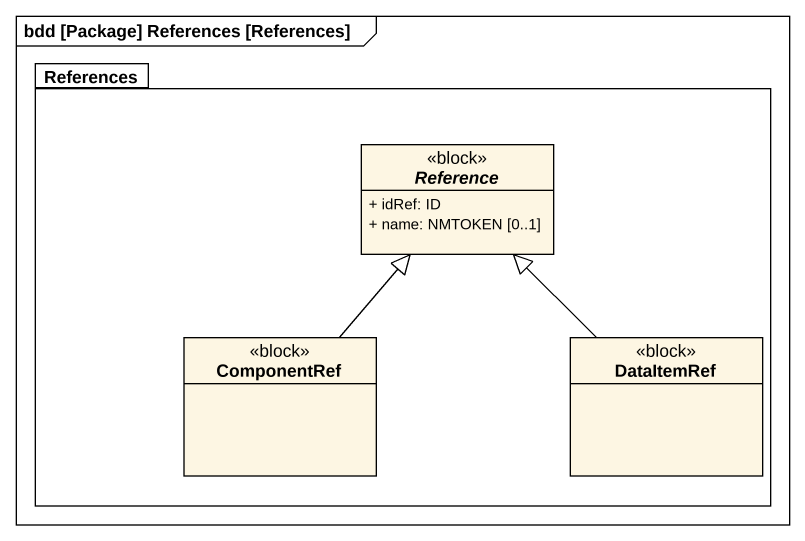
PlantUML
@startuml
mainframe bdd [Package] References [References]
hide circle
hide empty members
skinparam classAttributeIconSize 0
package References {
  abstract class Reference <<block>> {
    + idRef: ID
    + name: NMTOKEN [0..1]
  }
  class ComponentRef <<block>>
  class DataItemRef <<block>>
}
ComponentRef -up-|> Reference
DataItemRef -up-|> Reference
@enduml
